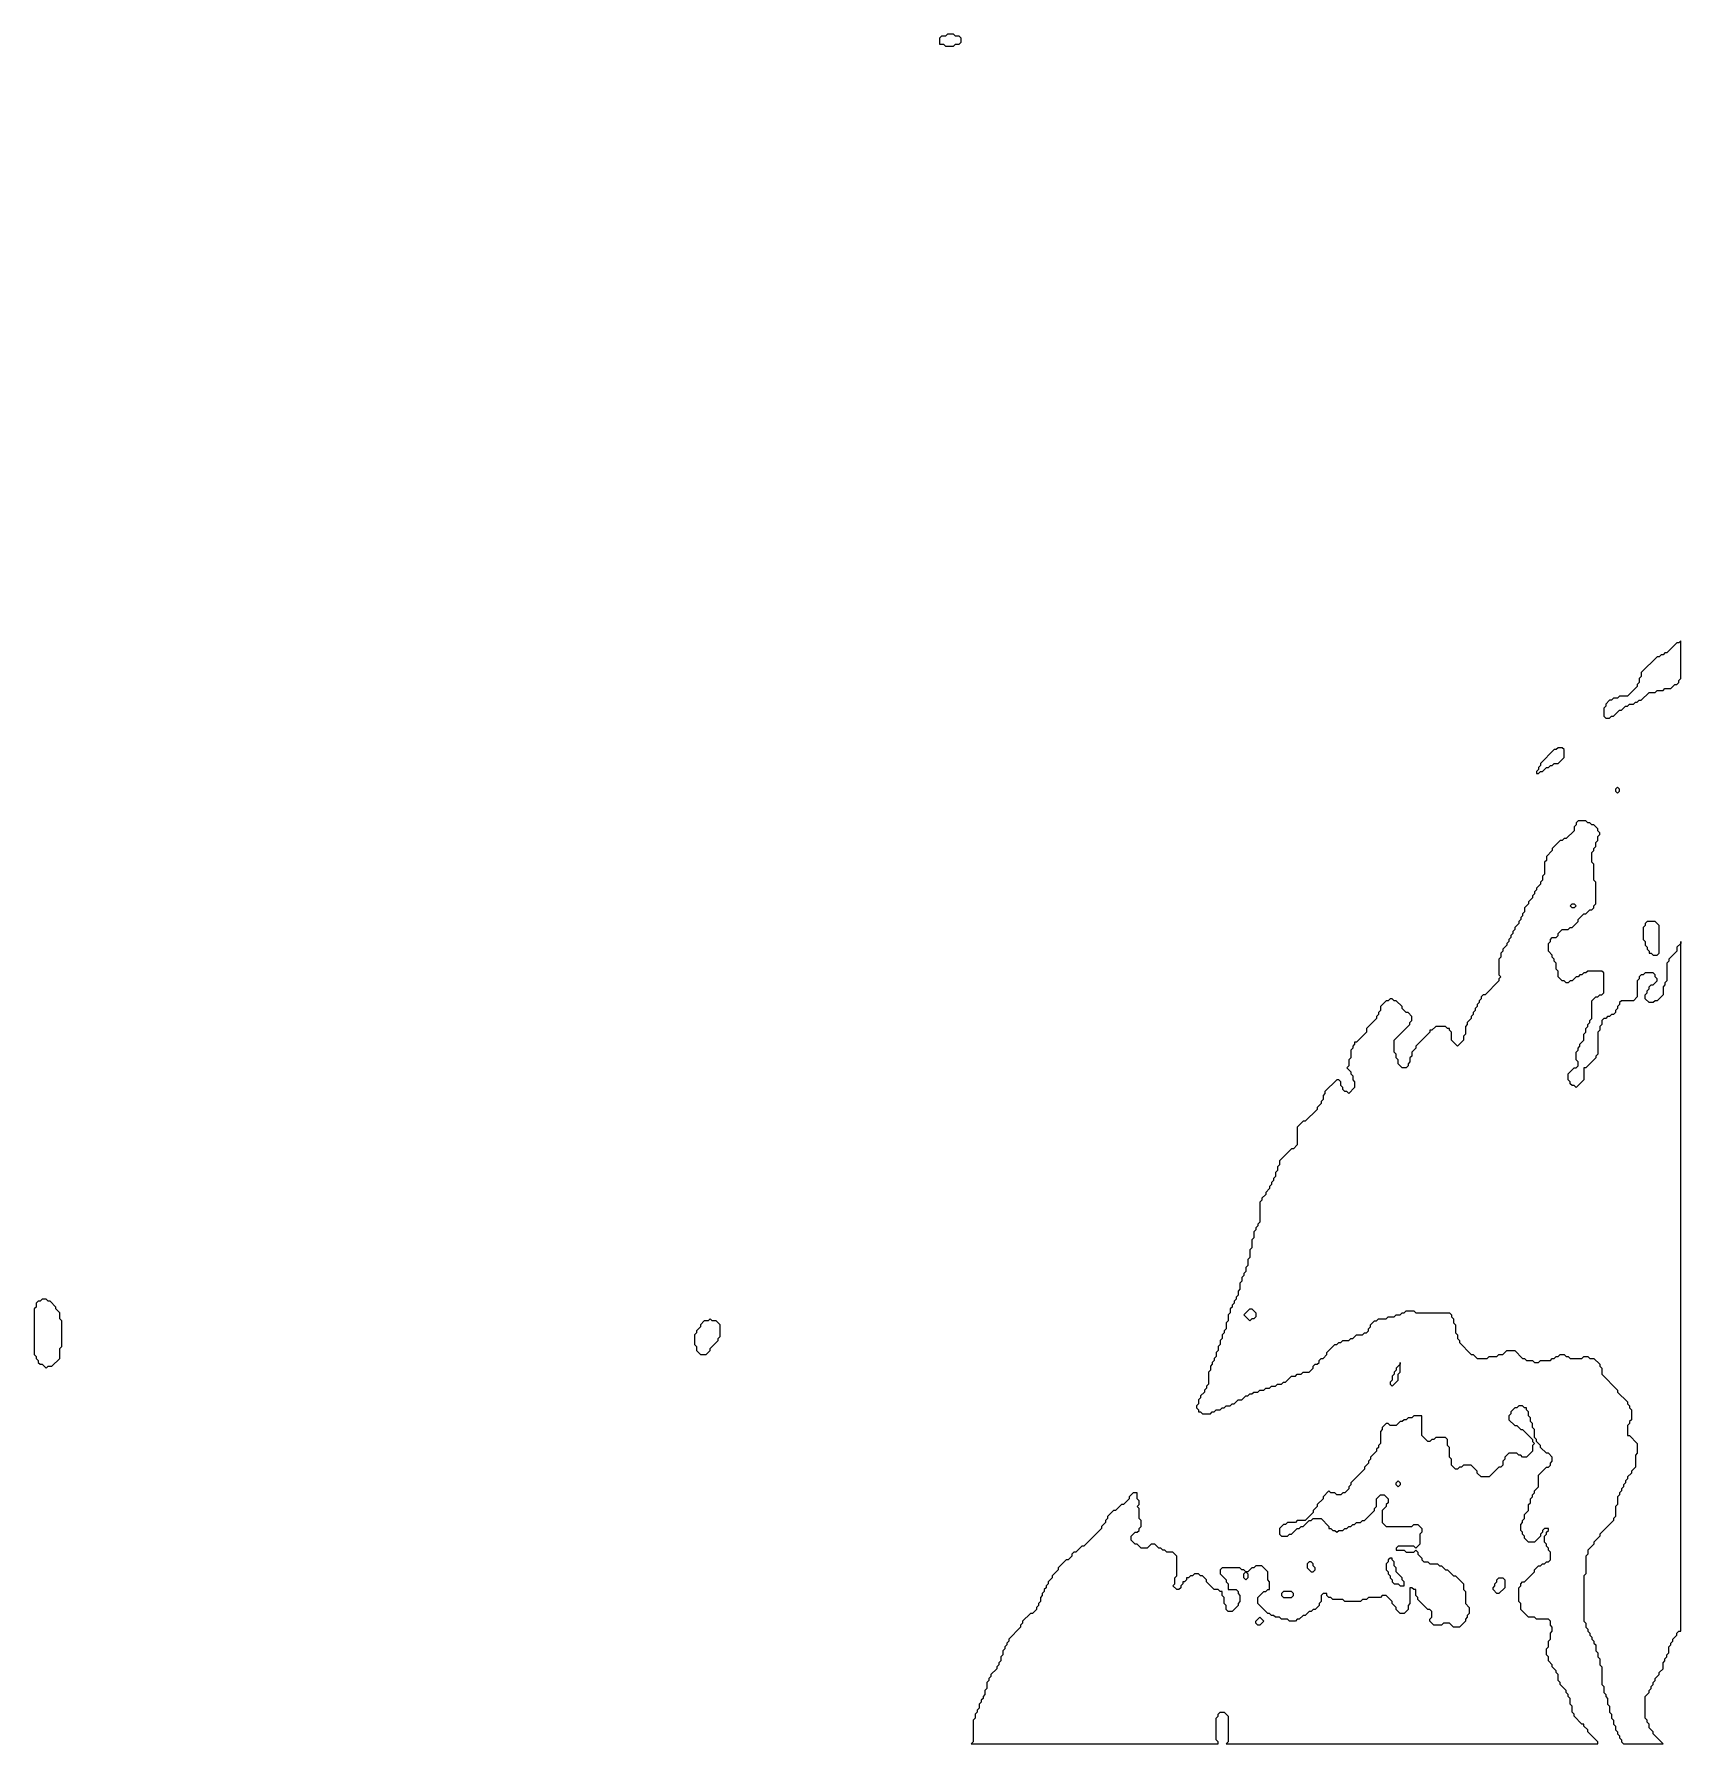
# Model space of a CAD drawing. Header units: millimetres. Extents: x 83 to 500, y 0 to 433.
import ezdxf

# ---------------------------------------------------------------- set-up
doc = ezdxf.new("R2010")
doc.units = ezdxf.units.MM

msp = doc.modelspace()

# ---------------------------------------------------------------- linework, layer by layer
for points in [[(314, 433), (313.5, 432.5), (312.5, 432.5), (312, 432), (312, 430.5), (313, 430.5), (313.5, 430), (315.5, 430), (316, 430.5), (317, 430.5), (317.5, 431), (317.5, 432), (317, 432.5), (316, 432.5), (315.5, 433)], [(499.5, 279.5), (499, 279), (498.5, 279), (496, 276.5), (495.5, 276.5), (495, 276), (494.5, 276), (494, 275.5), (493.5, 275.5), (489.5, 271.5), (489.5, 270.5), (489, 270), (489, 269), (488.5, 268.5), (488.5, 268), (486, 265.5), (484, 265.5), (483.5, 265), (482.5, 265), (482, 264.5), (481.5, 264.5), (480.5, 263.5), (480.5, 263), (480, 262.5), (480, 260.5), (480.5, 260), (481.5, 260), (482, 260.5), (482.5, 260.5), (484, 262), (484.5, 262), (485.5, 263), (486, 263), (486.5, 263.5), (487.5, 263.5), (488, 264), (488.5, 264), (489, 264.5), (489.5, 264.5), (491.5, 266.5), (493, 266.5), (493.5, 267), (495, 267), (495.5, 267.5), (497, 267.5), (498, 268.5), (498.5, 268.5), (499, 269), (499, 269.5), (499.5, 270)], [(468.5, 252.5), (468, 252), (467.5, 252), (464, 248.5), (464, 248), (463.5, 247.5), (463.5, 247), (463, 246.5), (463, 246), (463.5, 246), (464, 246.5), (464.5, 246.5), (465.5, 247.5), (466, 247.5), (466.5, 248), (467, 248), (467.5, 248.5), (468.5, 248.5), (470, 250), (470, 252), (469.5, 252.5)], [(483.5, 242.5), (483, 242), (483, 241.5), (483.5, 241), (484, 241.5), (484, 242)], [(473.5, 234), (473, 233.5), (473, 233), (472.5, 232.5), (472.5, 231.5), (470.5, 229.5), (470, 229.5), (469.5, 229), (469, 229), (467, 227), (467, 226.5), (465.5, 225), (465.5, 224), (465, 223.5), (465, 220.5), (464.5, 220), (464.5, 219), (464, 218.5), (464, 218), (463, 217), (463, 216.5), (462.5, 216), (462.5, 215.5), (462, 215), (462, 214.5), (461, 213.5), (461, 213), (460, 212), (460, 211), (459.5, 210.5), (459.5, 210), (459, 209.5), (459, 209), (458.5, 208.5), (458.5, 208), (457.5, 207), (457.5, 206.5), (457, 206), (457, 205.5), (456.5, 205), (456.5, 204.5), (456, 204), (456, 203.5), (455.5, 203), (455.5, 202.5), (454.5, 201.5), (454.5, 201), (454, 200.5), (454, 199.5), (453.5, 199), (453.5, 195), (454, 194.5), (453.5, 194), (453.5, 193.5), (450, 190), (449.5, 190), (449, 189.5), (449, 189), (448.5, 188.5), (448.5, 188), (448, 187.5), (448, 187), (447.5, 186.5), (447.5, 186), (447, 185.5), (447, 185), (446.5, 184.5), (446.5, 184), (445.5, 183), (445.5, 182.5), (445, 182), (445, 180), (444.5, 179.5), (444.5, 178.5), (443, 177), (441.5, 178.5), (441.5, 180.5), (441, 181), (441, 181.5), (440.5, 181.5), (440, 182), (437.5, 182), (436.5, 181), (436, 181), (436, 180.5), (432.5, 177), (432.5, 176.5), (431.5, 175.5), (431.5, 174.5), (431, 174), (431, 173), (430.5, 172.5), (430.5, 172), (430, 171.5), (429, 171.5), (428, 172.5), (428, 173.5), (427.5, 174), (427.5, 175), (427, 175.5), (427, 178.5), (431, 182.5), (431, 183), (431.5, 183.5), (431.5, 184.5), (430.5, 185.5), (430, 185.5), (429, 186.5), (429, 187), (427.5, 188.5), (427, 188.5), (426.5, 189), (426, 189), (425.5, 188.5), (425, 188.5), (423.5, 187), (423.5, 186), (423, 185.5), (423, 185), (422.5, 184.5), (422.5, 184), (420, 181.5), (420, 180.5), (417.5, 178), (417, 178), (417, 177.5), (416.5, 177), (416.5, 176.5), (416, 176), (416, 174), (415.5, 173.5), (415.5, 172), (415, 171.5), (416, 170.5), (416, 170), (416.5, 169.5), (416.5, 168.5), (417, 168), (417, 166.5), (415.5, 165), (415, 165.5), (414.5, 165.5), (414, 166), (414, 166.5), (413.5, 167), (413.5, 168), (413, 168.5), (412.5, 168.5), (409.5, 165.5), (409.5, 165), (409, 164.5), (409, 163.5), (408.5, 163), (408.5, 162.5), (407.5, 161.5), (407.5, 161), (404.5, 158), (404, 158), (402.5, 156.5), (402.5, 152), (401.5, 151), (401, 151), (398, 148), (398, 147), (397.5, 146.5), (397.5, 145.5), (397, 145), (397, 144), (396.5, 143.5), (396.5, 143), (396, 142.5), (396, 142), (395.5, 141.5), (395.5, 141), (394.5, 140), (394.5, 139.5), (393.5, 138.5), (393.5, 138), (393, 137.5), (393, 132.5), (392.5, 132), (392.5, 131.5), (392, 131), (392, 130.5), (391.5, 130), (391.5, 128.5), (391, 128), (391, 126), (390.5, 125.5), (390.5, 123.5), (390, 123), (390, 121.5), (389.5, 121), (389.5, 120), (389, 119.5), (389, 119), (388.5, 118.5), (388.5, 117.5), (388, 117), (388, 115.5), (387.5, 115), (387.5, 114), (387, 113.5), (387, 113), (386.5, 112.5), (386.5, 112), (386, 111.5), (386, 111), (385.5, 110.5), (385.5, 109.5), (385, 109), (385, 107.5), (384.5, 107), (384.5, 105.5), (384, 105), (384, 104.5), (383.5, 104), (383.5, 103), (383, 102.5), (383, 101.5), (382.5, 101), (382.5, 100), (382, 99.5), (382, 98.5), (381.5, 98), (381.5, 97.5), (381, 97), (381, 96.5), (380.5, 96), (380.5, 95), (380, 94.5), (380, 91.5), (379.5, 91), (379.5, 90.5), (379, 90), (379, 89.5), (378, 88.5), (378, 88), (377.5, 87.5), (377.5, 86.5), (377, 86), (377, 85.5), (377.5, 85), (377.5, 84.5), (378, 84.5), (378.5, 84), (380.5, 84), (381, 84.5), (381.5, 84.5), (382, 85), (383, 85), (383.5, 85.5), (384, 85.5), (384.5, 86), (385.5, 86), (386, 86.5), (386.5, 86.5), (387.5, 87.5), (388.5, 87.5), (389.5, 88.5), (390, 88.5), (390.5, 89), (391, 89), (391.5, 89.5), (392.5, 89.5), (393, 90), (394, 90), (394.5, 90.5), (395.5, 90.5), (396, 91), (397, 91), (397.5, 91.5), (398.5, 91.5), (399, 92), (399.5, 92), (401, 93.5), (402, 93.5), (402.5, 94), (403.5, 94), (404, 94.5), (405.5, 94.5), (406.5, 95.5), (406.5, 96), (407, 96.5), (407.5, 96.5), (408, 97), (408, 97.5), (408.5, 98), (409, 98), (410, 99), (410, 99.5), (412, 101.5), (412.5, 101.5), (413, 102), (413.5, 102), (414, 102.5), (415.5, 102.5), (416, 103), (416.5, 103), (417.5, 104), (419, 104), (419.5, 104.5), (420, 104.5), (420.5, 105), (420.5, 105.5), (421, 106), (421, 106.5), (422, 107.5), (422.5, 107.5), (423, 108), (425, 108), (425.5, 108.5), (427, 108.5), (427.5, 109), (428.5, 109), (429, 109.5), (429.5, 109.5), (430, 110), (432, 110), (432.5, 109.5), (441, 109.5), (441.5, 109), (441.5, 108.5), (442, 108), (442, 107), (442.5, 106.5), (442.5, 104.5), (443, 104), (443, 103), (443.5, 102.5), (443.5, 102), (446.5, 99), (447, 99), (448, 98), (450.5, 98), (451, 98.5), (453, 98.5), (453.5, 99), (454.5, 99), (455.5, 100), (457.5, 100), (459.5, 98), (460, 98), (460.5, 97.5), (462, 97.5), (462.5, 97), (463.5, 97), (464, 97.5), (466.5, 97.5), (467, 98), (467.5, 98), (468, 98.5), (468.5, 98.5), (469, 99), (470, 99), (470.5, 98.5), (471, 98.5), (471.5, 98), (474.5, 98), (475, 98.5), (476, 98.5), (476.5, 98), (477.5, 98), (479, 96.5), (479, 96), (479.5, 95.5), (479.5, 94), (483.5, 90), (483.5, 89.5), (486, 87), (486, 86.5), (486.5, 86), (486.5, 85.5), (487, 85), (487, 82.5), (486.5, 82), (486.5, 81.5), (486, 81), (486, 78.5), (486.5, 78.5), (488.5, 76.5), (488.5, 74), (488, 73.5), (488, 70.5), (487, 69.5), (487, 69), (486, 68), (486, 67.5), (485.5, 67), (485.5, 66.5), (485, 66), (485, 65.5), (484.5, 65), (484.5, 64.5), (484, 64), (484, 63.5), (483.5, 63), (483.5, 61), (483, 60.5), (483, 58), (482.5, 57.5), (482.5, 57), (479, 53.5), (479, 53), (477.5, 51.5), (477.5, 51), (476, 49.5), (476, 48.5), (475.5, 48), (475.5, 43.5), (475, 43), (475, 31.5), (475.5, 31), (475.5, 30), (476, 29.5), (476, 29), (476.5, 28.5), (476.5, 28), (477, 27.5), (477, 27), (477.5, 26.5), (477.5, 26), (478, 25.5), (478, 24), (478.5, 23.5), (478.5, 22.5), (479, 22), (479, 20.5), (479.5, 20), (479.5, 15.5), (480, 15), (480, 13.5), (480.5, 13), (480.5, 12.5), (481, 12), (481, 10.5), (481.5, 10), (481.5, 8.5), (482, 8), (482, 7), (482.5, 6.5), (482.5, 5.5), (483, 5), (483, 4), (483.5, 3.5), (483.5, 3), (484, 2.5), (484, 2), (484.5, 1.5), (484.5, 1), (485, 0.5), (495, 0.5), (492.5, 3), (492.5, 3.5), (491.5, 4.5), (491.5, 5.5), (491, 6), (491, 6.5), (490.5, 7), (490.5, 12.5), (491.5, 13.5), (491.5, 14), (492, 14.5), (492, 15), (492.5, 15.5), (492.5, 16), (493, 16.5), (493, 17), (494, 18), (494, 18.5), (495, 19.5), (495, 21), (495.5, 21.5), (495.5, 22), (496, 22.5), (496, 23), (496.5, 23.5), (496.5, 25), (497, 25.5), (497, 26), (497.5, 26.5), (497.5, 27), (498.5, 28), (498.5, 28.5), (499, 29), (499.5, 29), (499.5, 203.5), (499.5, 203), (498.5, 202), (498.5, 201), (496.5, 199), (496.5, 198.5), (496, 198), (496, 193.5), (495.5, 193), (495.5, 192.5), (495, 192), (495, 190), (493.5, 188.5), (493, 188.5), (492.5, 188), (491.5, 188), (490.5, 189), (490.5, 190), (491, 190.5), (491, 191), (491.5, 191.5), (491.5, 192), (492, 192.5), (492.5, 192.5), (493.5, 193.5), (493.5, 194), (493, 194.5), (493, 195), (492.5, 195.5), (490.5, 195.5), (490, 195), (489.5, 195), (489, 194.5), (489, 194), (488.5, 193.5), (488.5, 189.5), (487.5, 188.5), (484.5, 188.5), (484, 188), (484, 187.5), (483.5, 187), (483.5, 186.5), (483, 186), (483, 185.5), (482.5, 185), (482, 185), (481.5, 184.5), (481, 184.5), (480.5, 184), (480, 184), (479.5, 183.5), (479.5, 182.5), (479, 182), (479, 181), (478.5, 180.5), (478.5, 175), (478, 174.5), (478, 174), (475.5, 171.5), (475, 171.5), (475, 168.5), (473, 166.5), (472.5, 167), (472, 167), (471.5, 167.5), (471.5, 168), (471, 168.5), (471, 170), (472.5, 171.5), (473, 171.5), (473.5, 172), (473.5, 173), (473, 173.5), (473, 175.5), (473.5, 176), (473.5, 176.5), (474, 177), (474, 177.5), (475, 178.5), (475, 180), (475.5, 180.5), (475.5, 181.5), (476, 182), (476, 182.5), (476.5, 183), (476.5, 183.5), (477, 184), (477, 188.5), (478, 189.5), (478.5, 189.5), (479, 190), (479.5, 190), (480, 190.5), (480, 195.5), (479.5, 196), (476, 196), (475.5, 195.5), (475, 195.5), (474.5, 195), (474, 195), (473.5, 194.5), (473, 194.5), (472, 193.5), (471.5, 193.5), (471, 193), (470.5, 193), (470, 193.5), (469.5, 193.5), (468.5, 194.5), (468.5, 196), (468, 196.5), (468, 198), (467.5, 198.5), (467.5, 199), (467, 199.5), (467, 200), (466, 201), (466, 203), (466.5, 203.5), (466.5, 204), (467, 204.5), (468, 204.5), (468.5, 205), (468.5, 205.5), (469.5, 206.5), (471, 206.5), (471.5, 207), (472, 207), (473.5, 208.5), (473.5, 209), (475, 210.5), (475.5, 210.5), (476.5, 211.5), (477, 211.5), (477.5, 212), (477.5, 212.5), (478, 213), (478, 218.5), (477.5, 219), (477.5, 223), (477, 223.5), (477, 226), (477.5, 226.5), (477.5, 227), (478, 227.5), (478, 228.5), (478.5, 229), (478.5, 230), (479, 230.5), (479, 231), (478.5, 231.5), (478.5, 232), (477.5, 233), (477, 233), (476.5, 233.5), (476, 233.5), (475.5, 234)], [(471.5, 212.5), (472, 213), (472.5, 213), (473, 212.5), (472.5, 212), (472, 212)], [(491, 208.5), (490.5, 208), (490.5, 207.5), (490, 207), (490, 204), (490.5, 203.5), (490.5, 202.5), (491, 202), (491, 201.5), (491.5, 201), (491.5, 200.5), (492, 200.5), (492.5, 200), (493.5, 200), (494, 200.5), (494, 207.5), (493, 208.5)], [(85, 113), (84.5, 112.5), (84, 112.5), (83.5, 112), (83.5, 111), (83, 110.5), (83, 99), (83.5, 98.5), (83.5, 98), (84, 97.5), (84, 97), (84.5, 96.5), (85, 96.5), (86, 95.5), (86.5, 96), (87.5, 96), (89.5, 98), (89.5, 100.5), (90, 101), (90, 107.5), (89.5, 108), (89.5, 109.5), (88.5, 110.5), (88.5, 111), (87, 112.5), (86.5, 112.5), (86, 113)], [(390.5, 110.5), (391, 110.5), (392, 109.5), (392, 108.5), (391.5, 108), (391, 108), (390.5, 107.5), (389, 109)], [(254, 108), (253.5, 107.5), (252.5, 107.5), (251.5, 106.5), (251.5, 106), (250.5, 105), (250.5, 104.5), (250, 104), (250, 101.5), (250.5, 101), (250.5, 100), (251.5, 99), (253, 99), (254, 100), (254, 100.5), (256, 102.5), (256, 103), (256.5, 103.5), (256.5, 106.5), (255.5, 107.5), (254.5, 107.5)], [(428.5, 97), (428.5, 96.5), (427.5, 95.5), (427.5, 95), (427, 94.5), (427, 94), (426.5, 93.5), (426.5, 92.5), (426, 92), (426, 91.5), (426.5, 91), (428, 92.5), (428, 94), (428.5, 94.5)], [(458.5, 86), (458, 85.5), (457.5, 85.5), (456.5, 84.5), (456.5, 84), (456, 83.5), (456, 82.5), (457.5, 81), (458, 81), (459, 80), (459.5, 80), (462, 77.5), (462, 77), (462.5, 76.5), (462, 76), (462, 74.5), (460.5, 73), (459.5, 73), (459, 73.5), (458.5, 73.5), (458, 74), (456, 74), (455, 73), (455, 72.5), (454.5, 72), (454.5, 71), (454, 70.5), (453.5, 70.5), (451, 68), (449, 68), (448, 69), (448, 69.5), (446.5, 71), (444.5, 71), (444, 70.5), (443.5, 70.5), (443, 70), (442.5, 70), (441.5, 71), (441.5, 72.5), (441, 73), (441, 75.5), (440.5, 76), (440.5, 77.5), (440, 78), (437.5, 78), (437, 77.5), (436.5, 77.5), (436, 77), (435.5, 77), (434, 78.5), (434, 83.5), (432, 83.5), (431.5, 83), (430.5, 83), (430, 82.5), (429.5, 82.5), (429, 82), (428.5, 82), (427.5, 81), (426, 81), (425.5, 81.5), (425, 81.5), (424, 80.5), (424, 80), (423.5, 79.5), (423.5, 76.5), (423, 76), (423, 75.5), (422.5, 75), (422.5, 74.5), (421, 73), (421, 72.5), (420.5, 72), (420.5, 71.5), (419.5, 70.5), (419.5, 70), (416, 66.5), (416, 66), (415.5, 65.5), (415.5, 65), (414.5, 64), (414, 64), (413.5, 63.5), (412.5, 63.5), (412, 64), (411, 64), (410.5, 64.5), (409, 63), (409, 62.5), (407.5, 61), (407.5, 60.5), (406.5, 59.5), (406.5, 59), (404.5, 57), (402.5, 57), (402, 56.5), (400, 56.5), (399.5, 56), (399, 56), (398, 55), (398, 53.5), (398.5, 53), (400, 53), (400.5, 53.5), (401, 53.5), (402.5, 55), (403, 55), (403.5, 55.5), (404, 55.5), (405.5, 57), (406, 57), (406.5, 57.5), (408.5, 57.5), (410.5, 55.5), (410.5, 55), (411, 55), (411.5, 54.5), (412, 54.5), (412.5, 54), (413, 54.5), (414, 54.5), (414.5, 55), (415, 55), (415.5, 55.5), (416, 55.5), (416.5, 56), (417, 56), (417.5, 56.5), (418.5, 56.5), (419, 57), (419.5, 57), (422, 59.5), (422, 60), (422.5, 60.5), (422.5, 62.5), (423.5, 63.5), (424.5, 63.5), (425.5, 62.5), (425.5, 61.5), (425, 61), (425, 60.5), (424, 59.5), (424, 56.5), (425, 55.5), (431.5, 55.5), (432, 56), (433, 56), (434, 55), (434, 54), (433.5, 53.5), (433.5, 51), (432.5, 50), (432, 50.5), (428, 50.5), (427.5, 50), (427.5, 49.5), (429.5, 49.5), (430, 49), (432, 49), (432.5, 49.5), (433, 49), (433, 48.5), (434, 47.5), (434, 47), (434.5, 46.5), (435.5, 46.5), (436, 46), (438, 46), (438.5, 45.5), (439, 45.5), (440, 44.5), (440.5, 44.5), (442, 43), (442.5, 43), (444.5, 41), (444.5, 39.5), (445, 39), (445, 36), (446, 35), (446, 33.5), (445.5, 33), (445.5, 32.5), (445, 32), (445, 31.5), (443.5, 30), (442, 30), (441, 31), (439.5, 31), (439, 30.5), (437, 30.5), (436, 31.5), (436, 32), (436.5, 32.5), (436.5, 34), (436, 34.5), (435.5, 34.5), (433, 37), (433, 37.5), (432.5, 38), (432.5, 39.5), (432, 39.5), (431.5, 40), (431, 40), (431, 36), (430.5, 35.5), (430.5, 34.5), (429.5, 33.5), (428.5, 33.5), (427.5, 34.5), (427.5, 35), (426.5, 36), (426.5, 36.5), (425, 38), (424, 38), (423.5, 37.5), (420.5, 37.5), (420, 37), (419, 37), (418.5, 36.5), (414.5, 36.5), (414, 37), (411.5, 37), (411, 37.5), (410.5, 37.5), (410, 38), (410, 38.5), (409, 38.5), (408.5, 38), (408.5, 36.5), (408, 36), (408, 35.5), (407, 34.5), (406.5, 34.5), (406, 34), (405.5, 34), (404.5, 33), (404, 33), (403, 32), (402.5, 32), (402, 31.5), (400.5, 31.5), (400, 32), (398.5, 32), (398, 32.5), (397, 32.5), (396.5, 33), (396, 33), (395.5, 33.5), (395, 33.5), (392.5, 36), (392.5, 37.5), (394, 39), (394.5, 39), (395, 39.5), (395.5, 39.5), (395.5, 41.5), (395, 42), (395, 44), (393.5, 45.5), (392, 45.5), (391.5, 45), (391, 45), (390, 44), (389.5, 44), (389, 44.5), (388.5, 44.5), (388, 45), (383.5, 45), (383, 44.5), (383, 43.5), (384.5, 42), (384.5, 41.5), (385, 41), (385, 39.5), (387, 39.5), (387.5, 39), (387.5, 38.5), (388, 38), (388, 36.5), (387.5, 36), (387.5, 35.5), (386, 34), (385, 34), (384.5, 34.5), (384.5, 35.5), (384, 36), (384, 37.5), (383.5, 38), (383.5, 39), (383, 39), (382.5, 39.5), (381.5, 39.5), (379.5, 41.5), (379.5, 42), (378.5, 43), (378, 43), (377.5, 43.5), (376.5, 43.5), (376, 43), (375.5, 43), (375, 42.5), (374.5, 42.5), (374.5, 42), (374, 41.5), (373.5, 41.5), (373.5, 41), (373, 40.5), (373, 40), (372.5, 39.5), (372, 39.5), (371, 40.5), (371.5, 41), (371.5, 42.5), (372, 43), (372, 48), (371, 49), (369.5, 49), (369, 49.5), (368.5, 49.5), (368, 50), (367.5, 50), (366.5, 51), (365.5, 51), (364.5, 50), (363, 50), (362, 51), (361.5, 51), (360.5, 52), (360.5, 53), (361.5, 54), (362, 54), (362.5, 54.5), (362.5, 55), (363, 55.5), (363, 57), (362.5, 57.5), (362.5, 60), (362, 60.5), (362.5, 61), (362.5, 62), (362, 62.5), (362, 64), (361, 64), (360, 63), (360, 62.5), (358.5, 61), (358, 61), (356.5, 59.5), (356, 59.5), (354.5, 58), (354.5, 57.5), (354, 57), (354, 56.5), (353, 55.5), (353, 55), (348.5, 50.5), (348, 50.5), (346.5, 49), (346, 49), (345.5, 48.5), (345.5, 48), (344.5, 47), (344, 47), (342, 45), (342, 44.5), (340.5, 43), (340.5, 42.5), (339.5, 41.5), (339.5, 41), (339, 40.5), (339, 40), (338.5, 39.5), (338.5, 39), (338, 38.5), (338, 38), (337.5, 37.5), (337.5, 36.5), (337, 36), (337, 35.5), (336.5, 35), (336.5, 34.5), (335.5, 33.5), (335, 33.5), (333, 31.5), (333, 31), (332.5, 30.5), (332.5, 30), (329.5, 27), (329.5, 26.5), (329, 26), (329, 25.5), (328.5, 25), (328.5, 24.5), (328, 24), (328, 23), (327.5, 22.5), (327.5, 21.5), (327, 21), (327, 20.5), (326.5, 20), (326.5, 19.5), (325, 18), (325, 17.5), (324.5, 17), (324.5, 16.5), (324, 16), (324, 14.5), (323.5, 14), (323.5, 13), (323, 12.5), (323, 12), (322.5, 11.5), (322.5, 11), (322, 10.5), (322, 9.5), (321.5, 9), (321.5, 8.5), (321, 8), (321, 7), (320.5, 6.5), (320.5, 1), (320, 0.5), (382.5, 0.5), (382.5, 1), (382, 1.5), (382, 7), (382.5, 7.5), (382.5, 8), (383, 8.5), (384, 8.5), (385, 7.5), (385, 1), (384.5, 0.5), (478.5, 0.5), (478.5, 1), (476, 3.5), (476, 4), (475, 5), (475, 5.5), (474.5, 5.5), (472.5, 7.5), (472.5, 8), (472, 8.5), (472, 10), (471.5, 10.5), (471.5, 12), (471, 12.5), (471, 13), (470.5, 13.5), (470.5, 14), (469, 15.5), (469, 16), (468.5, 16.5), (468.5, 18), (468, 18.5), (468, 19), (467, 20), (467, 20.5), (466, 21.5), (466, 22.5), (465.5, 23), (465.5, 24.5), (466, 25), (466, 26.5), (466.5, 27), (466.5, 28.5), (467, 29), (467, 30), (466.5, 30.5), (466.5, 31.5), (466, 32), (463, 32), (462.5, 32.5), (461, 32.5), (459, 34.5), (459, 36), (458.5, 36.5), (458.5, 40), (459, 40.5), (459, 41), (459.5, 41.5), (460, 41.5), (462.5, 44), (462.5, 44.5), (463.5, 45.5), (464, 45.5), (464.5, 46), (465, 46), (465.5, 46.5), (466, 46.5), (466.5, 47), (466.5, 49), (466, 49.5), (466, 50), (465.5, 50.5), (465.5, 51), (465, 51.5), (465, 53), (465.5, 53.5), (465.5, 54), (466, 54.5), (466, 55), (465, 55), (464.5, 54.5), (464.5, 54), (464, 53.5), (464, 53), (462.5, 51.5), (461, 51.5), (460, 52.5), (460, 53), (459.5, 53.5), (459.5, 54), (459, 54.5), (459, 56), (459.5, 56.5), (459.5, 57), (460, 57.5), (460, 58.5), (461, 59.5), (461, 61), (461.5, 61.5), (461.5, 62.5), (462, 63), (462, 63.5), (462.5, 64), (462.5, 64.5), (463.5, 65.5), (463.5, 68.5), (465.5, 70.5), (466, 70.5), (466.5, 71), (466.5, 71.5), (467, 72), (467, 73), (466, 74), (465.5, 74), (464, 75.5), (464, 76), (463, 77), (463, 77.5), (462.5, 78), (462.5, 80), (462, 80.5), (462, 81.5), (461.5, 82), (461.5, 83), (461, 83.5), (461, 84.5), (460.5, 85), (460.5, 85.5), (460, 85.5), (459.5, 86)], [(427.5, 66.5), (428, 67), (428.5, 66.5), (428.5, 66), (428, 65.5), (427.5, 66)], [(389, 43.5), (389.5, 44), (390, 43.5), (390, 42.5), (389.5, 42), (389, 42.5)], [(405.5, 46.5), (405, 46), (405, 45), (406, 44), (406.5, 44), (407, 44.5), (407, 45), (406.5, 45.5), (406.5, 46), (406, 46.5)], [(426, 47.5), (425.5, 47), (425.5, 46.5), (425, 46), (425, 44.5), (425.5, 44), (425.5, 43.5), (426, 43), (426, 42.5), (426.5, 42), (426.5, 41.5), (427, 41), (428, 41), (428.5, 40.5), (429.5, 40.5), (429.5, 41.5), (429, 42), (429, 42.5), (427.5, 44), (427.5, 45), (427, 45.5), (427, 46.5), (426.5, 47), (426.5, 47.5)], [(399, 39), (398.5, 38.5), (398.5, 38), (399, 37.5), (401, 37.5), (401.5, 38), (401.5, 38.5), (401, 39)], [(453, 42), (453.5, 42.5), (454.5, 42.5), (455, 42), (455, 40), (453.5, 38.5), (453, 38.5), (452, 39.5), (452, 40), (452.5, 40.5), (452.5, 41), (453, 41.5)], [(393, 32.5), (394, 31.5), (393, 30.5), (392.5, 30.5), (392, 31), (392, 31.5)]]:
    msp.add_lwpolyline(points, close=True)

doc.saveas('drawing.dxf')
